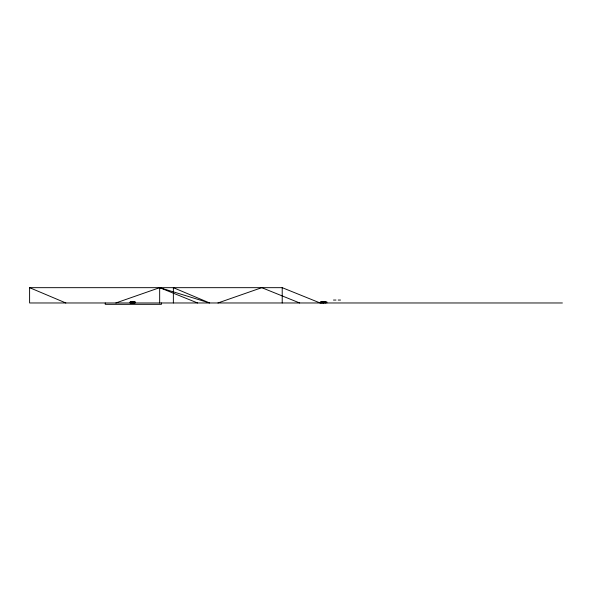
<?xml version="1.0" encoding="UTF-8"?>
<svg xmlns="http://www.w3.org/2000/svg" width="592" height="592" viewBox="0 0 592 592"><rect width="100%" height="100%" fill="white"/><g stroke="black" fill="none" stroke-linecap="round" stroke-linejoin="round"><path stroke-width="0.89" d="M115.84 302.971L159.67 287.668L209.62 302.971L173.367 287.668L173.367 302.971M217.945 302.971L261.768 287.668L299.663 302.971M562.4 302.971L29.6 302.971L29.6 287.668L282.214 287.668L320.109 302.971M333.466 300.055L335.967 300.055M338.217 300.055L340.541 300.055M197.565 302.971L159.67 287.668L159.67 302.971M29.6 287.668L65.853 302.971M326.836 302.971L326.836 301.853L320.583 301.853L320.583 302.971M325.689 301.853L325.689 302.971M325.186 301.853L325.186 302.971M324.135 301.853L324.135 302.971M323.928 301.853L323.928 302.971M323.691 301.853L323.691 302.971M323.084 301.853L323.084 302.971M322.573 301.853L322.573 302.971M322.011 301.853L322.011 302.971M321.648 301.853L321.648 302.971M321.005 301.853L321.005 302.971M282.214 287.668L282.214 302.971M161.431 302.971L161.431 304.332L105.243 304.332L105.243 302.971M134.85 302.016L134.806 302.875M134.576 302.016L131.224 301.861L131.232 302.29M134.325 301.861L134.303 302.875M134.014 301.861L133.947 302.875M133.674 302.016L133.674 302.875M133.333 301.861L133.348 302.875M132.467 301.861L132.423 302.875M131.912 301.861L131.831 302.29M131.757 302.016L131.757 302.875M131.557 302.016L131.557 302.875M131.076 302.016L131.076 302.875M130.847 302.016L130.847 302.875M130.455 302.016L130.455 302.875M135.161 302.016L130.003 302.016L130.003 302.875L135.161 302.875L135.139 302.016"/></g></svg>
